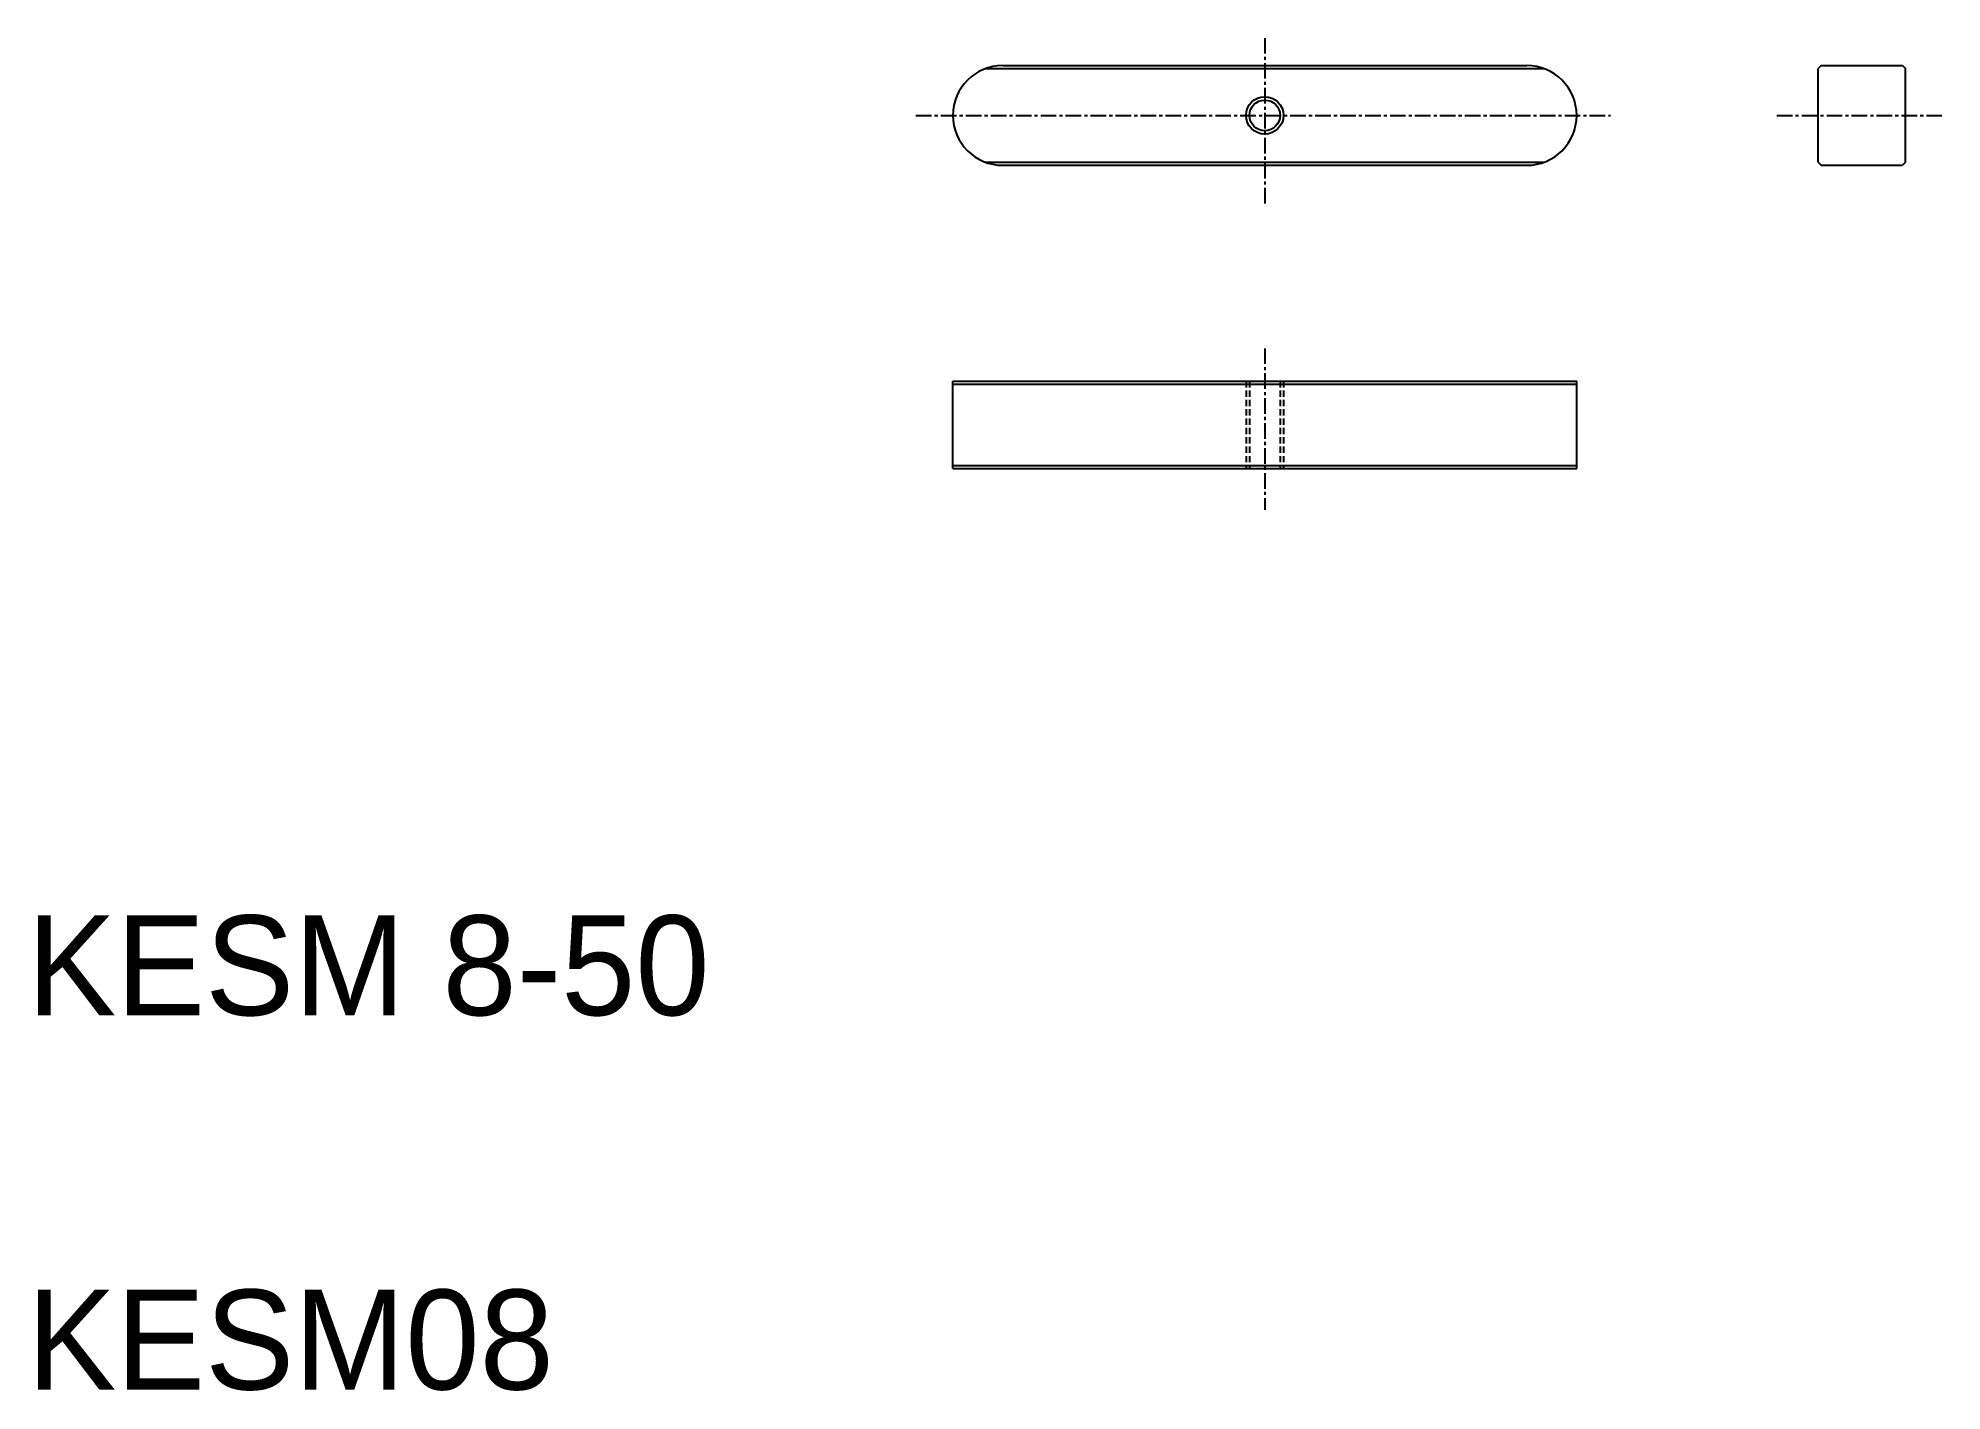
# Model space of a CAD drawing. Extents: x 21 to 173, y 20 to 128.
import ezdxf

# ---------------------------------------------------------------- set-up
doc = ezdxf.new("R2010")
doc.units = 0
doc.linetypes.add('CENTER', pattern=[2, 1.25, -0.25, 0.25, -0.25])
doc.linetypes.add('DASHED', pattern=[0.75, 0.5, -0.25])
doc.layers.get('0').update_dxf_attribs({"linetype": 'CONTINUOUS'})
doc.layers.add('CENTER', color=1, linetype='CENTER')

msp = doc.modelspace()

# ---------------------------------------------------------------- linework, layer by layer
at = {"color": 3, "linetype": 'CONTINUOUS'}
for p, q in [((96.81, 125.87), (141.59, 125.87)), ((96.81, 118.37), (141.59, 118.37)), ((94.2, 100.57), (144.2, 100.57)), ((94.2, 94.07), (144.2, 94.07))]:
    msp.add_line(p, q, dxfattribs=at)
at = {"color": 7, "linetype": 'CONTINUOUS'}
for p, q in [((98.2, 126.12), (140.2, 126.12)), ((163.81, 126.12), (163.56, 125.87)), ((163.56, 118.37), (163.56, 125.87)), ((163.81, 126.12), (170.31, 126.12)), ((170.31, 126.12), (170.56, 125.87)), ((170.56, 118.37), (170.56, 125.87)), ((98.2, 118.12), (140.2, 118.12)), ((163.56, 118.37), (163.81, 118.12)), ((163.81, 118.12), (170.31, 118.12)), ((170.56, 118.37), (170.31, 118.12)), ((94.2, 100.82), (144.2, 100.82)), ((94.2, 93.82), (94.2, 100.82)), ((144.2, 93.82), (144.2, 100.82)), ((94.2, 93.82), (144.2, 93.82)), ((106.7, 93.82), (106.7, 93.82))]:
    msp.add_line(p, q, dxfattribs=at)
at = {"color": 3, "linetype": 'DASHED'}
for p, q in [((117.7, 100.82), (117.7, 93.82)), ((117.97, 100.82), (117.97, 93.82)), ((120.43, 100.82), (120.43, 93.82)), ((120.7, 100.82), (120.7, 93.82))]:
    msp.add_line(p, q, dxfattribs=at)
at = {"color": 3, "linetype": 'CONTINUOUS'}
msp.add_circle((119.2, 122.12), 1.5, dxfattribs=at)
at = {"color": 7, "linetype": 'CONTINUOUS'}
msp.add_circle((119.2, 122.12), 1.23, dxfattribs=at)
for centre, start, end in [((98.2, 122.12), 90, 270), ((140.2, 122.12), 270, 90)]:
    msp.add_arc(centre, 4, start, end, dxfattribs=at)
at = {"layer": 'CENTER', "color": 1, "linetype": 'CENTER'}
for p, q in [((119.2, 128.32), (119.2, 114.91)), ((91.24, 122.12), (146.92, 122.12)), ((160.24, 122.12), (173.48, 122.12)), ((119.2, 103.45), (119.2, 90.51))]:
    msp.add_line(p, q, dxfattribs=at)

# ---------------------------------------------------------------- texts
at = {"color": 7, "linetype": 'CONTINUOUS'}
for s, p in [('KESM 8-50', (20, 50)), ('KESM08', (20, 20))]:
    msp.add_text(s, height=8, dxfattribs=at).set_placement(p)

doc.saveas('drawing.dxf')
